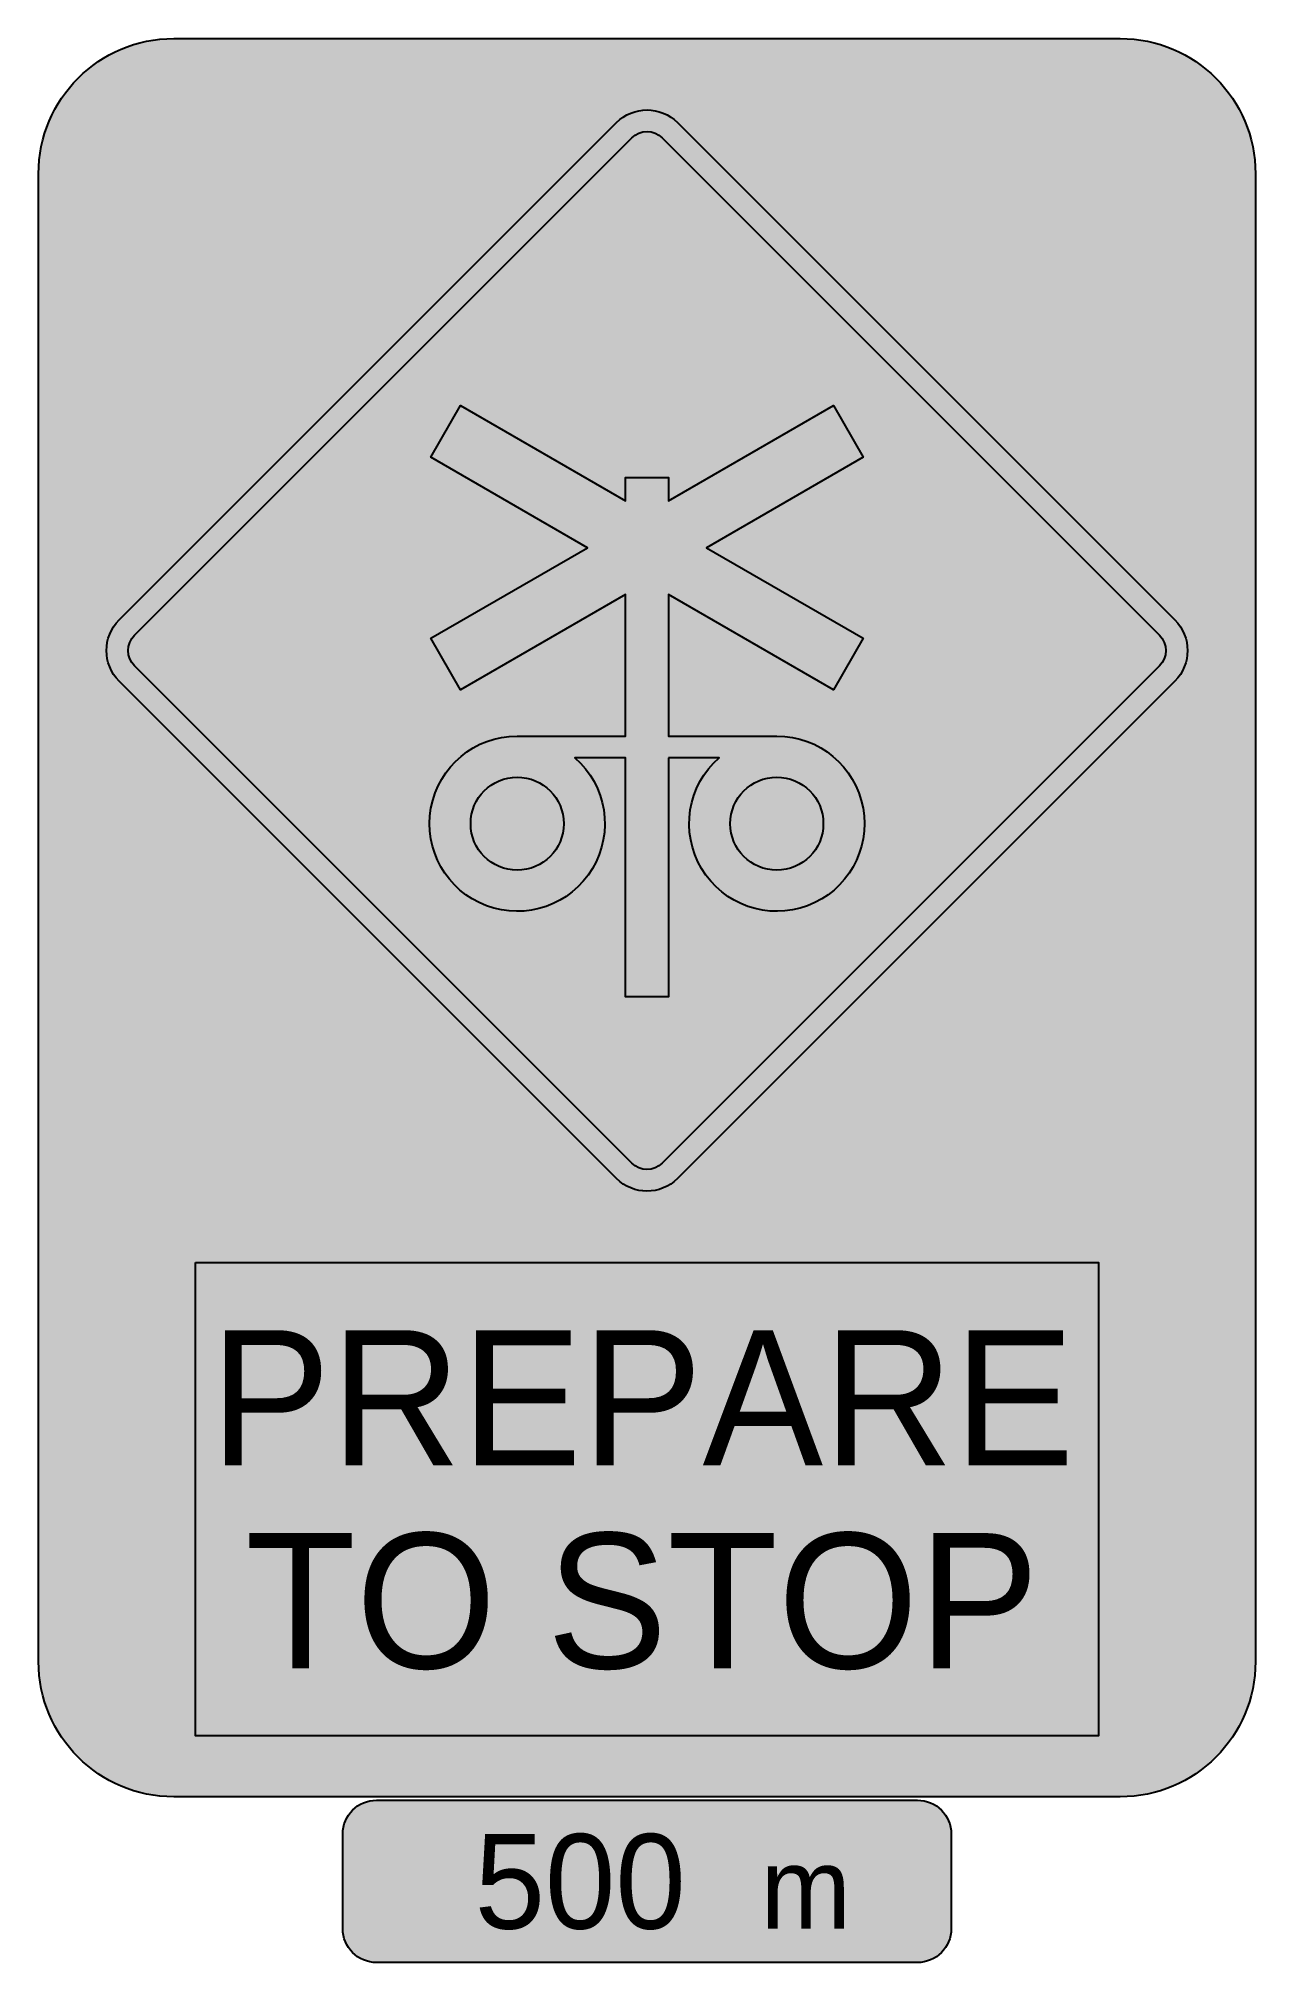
# Model space of a CAD drawing. Header units: inches. Extents: x 0 to 1800, y 0 to 2845.
import ezdxf
from ezdxf.enums import TextEntityAlignment as Align

# ---------------------------------------------------------------- set-up
doc = ezdxf.new("R2010")
doc.units = ezdxf.units.IN
doc.header["$MEASUREMENT"] = 0
for name, color, linetype, true_color in [('1_SIGNHATCH_BLACK', 7, 'Continuous', 0x000000), ('1_SIGNHATCH_YELLOW', 7, 'Continuous', 0xffff24), ('1_SIGNTEXT_WHITE', 7, 'Continuous', 0xffffff)]:
    doc.layers.add(name, color=color, linetype=linetype, true_color=true_color)
doc.layers.add('1_SIGNHATCH_RED', color=12, linetype='Continuous')
doc.styles.add('Series D', font='fhwa_d2000ex_ttf.ttf')
doc.styles.add('Series E', font='fhwa_e2000ex_ttf.ttf')
doc.styles.add('Series MOD E', font='fhwa_em2000ex_ttf.ttf')

# ---------------------------------------------------------------- blocks, each defined once
blk = doc.blocks.new('*U111')
at = {"layer": '1_SIGNTEXT_WHITE', "style": 'Series D'}
blk.add_attdef('D', text='', height=200, dxfattribs=at).set_placement((0, 0), align=Align.TOP_CENTER)
blk = doc.blocks.new('*U112')
at = {"layer": '1_SIGNTEXT_WHITE', "style": 'Series D'}
blk.add_attdef('D', text='', height=200, dxfattribs=at).set_placement((0, 0), align=Align.TOP_CENTER)
blk = doc.blocks.new('*U113')
at = {"layer": '1_SIGNTEXT_WHITE', "style": 'Series E'}
blk.add_attdef('TEXT', text='', height=140, dxfattribs=at).set_placement((0, -70), align=Align.MIDDLE_CENTER)
blk = doc.blocks.new('*U114')
at = {"layer": '1_SIGNTEXT_WHITE', "style": 'Series MOD E'}
blk.add_attdef('TEXT', text='', height=120, dxfattribs=at).set_placement((0, -60), align=Align.MIDDLE_CENTER)
blk = doc.blocks.new('MR-WAW-4D')
at = {"layer": '1_SIGNHATCH_BLACK'}
h = blk.add_hatch(color=256, dxfattribs=at)
h.dxf.hatch_style = 1
edge = h.paths.add_edge_path(flags=16)
edge.add_line((141.9815305680204, 1962.62741699797), (877.3725830020303, 2698.01846943198))
edge.add_arc((900, 2675.391052434009), 32.00000000000058, 45.000000000000625, 134.9999999999994, ccw=False)
edge.add_line((922.6274169979697, 2698.01846943198), (1658.01846943198, 1962.62741699797))
edge.add_arc((1635.391052434009, 1940), 32.00000000000058, -44.999999999999375, 44.999999999999375, ccw=False)
edge.add_line((1658.01846943198, 1917.37258300203), (922.6274169979679, 1181.98153056802))
edge.add_arc((899.9999999999991, 1204.60894756599), 31.99999999999929, 225.0000000000006, 314.99999999999943, ccw=False)
edge.add_line((877.3725830020303, 1181.98153056802), (141.9815305680204, 1917.37258300203))
edge.add_arc((164.6089475659904, 1940), 32.0000000000005, 135.0000000000004, 224.9999999999996, ccw=False)
edge = h.paths.add_edge_path()
edge.add_line((119.3541135700507, 1985.254833995939), (854.7451660040606, 2720.645886429949))
edge.add_arc((900, 2675.39105243401), 64.00000000000051, 45, 135, ccw=False)
edge.add_line((945.2548339959394, 2720.645886429949), (1680.645886429949, 1985.254833995939))
edge.add_arc((1635.39105243401, 1940), 64.00000000000068, -44.99999999999977, 44.99999999999977, ccw=False)
edge.add_line((1680.645886429949, 1894.745166004061), (945.2548339959376, 1159.354113570051))
edge.add_arc((899.9999999999991, 1204.608947565989), 63.99999999999939, 225.0000000000001, 314.99999999999983, ccw=False)
edge.add_line((854.7451660040606, 1159.354113570051), (119.3541135700507, 1894.745166004061))
edge.add_arc((164.6089475659903, 1940), 64.00000000000065, 135.0000000000001, 224.9999999999999, ccw=False)
h = blk.add_hatch(color=256, dxfattribs=at)
h.dxf.hatch_style = 1
edge = h.paths.add_edge_path(flags=16)
edge.add_arc((708, 1684), 68.8, 0, 360)
edge = h.paths.add_edge_path(flags=16)
edge.add_arc((1092, 1684), 68.8, 0, 360)
edge = h.paths.add_edge_path()
edge.add_line((932, 1781.6), (932, 1428))
edge.add_line((932, 1428), (868, 1428))
edge.add_line((868, 1428), (868, 1781.6))
edge.add_line((868, 1781.6), (793.2666406046337, 1781.6))
edge.add_arc((707.9999999999989, 1684.000000000001), 129.5999999999996, -270.00000000000057, 48.858445102844314, ccw=False)
edge.add_line((708, 1813.6), (868, 1813.6))
edge.add_line((868, 1813.6), (868, 2022.717967697245))
edge.add_line((868, 2022.717967697245), (624.0872610981532, 1881.894882233482))
edge.add_line((624.0872610981532, 1881.894882233482), (580.0872610981532, 1958.105117766514))
edge.add_line((580.0872610981532, 1958.105117766514), (812, 2092))
edge.add_line((812, 2092), (580.0872610981532, 2225.894882233486))
edge.add_line((580.0872610981532, 2225.894882233486), (624.0872610981532, 2302.105117766516))
edge.add_line((624.0872610981532, 2302.105117766516), (868, 2161.282032302755))
edge.add_line((868, 2161.282032302755), (868, 2196))
edge.add_line((868, 2196), (932, 2196))
edge.add_line((932, 2196), (932, 2161.282032302755))
edge.add_line((932, 2161.282032302755), (1175.912738901843, 2302.105117766516))
edge.add_line((1175.912738901843, 2302.105117766516), (1219.912738901843, 2225.894882233486))
edge.add_line((1219.912738901843, 2225.894882233486), (988, 2092))
edge.add_line((988, 2092), (1219.912738901843, 1958.105117766514))
edge.add_line((1219.912738901843, 1958.105117766514), (1175.912738901843, 1881.894882233482))
edge.add_line((1175.912738901843, 1881.894882233482), (932, 2022.717967697245))
edge.add_line((932, 2022.717967697245), (932, 1813.6))
edge.add_line((932, 1813.6), (1092, 1813.6))
edge.add_arc((1092.000000000001, 1684.000000000001), 129.5999999999997, -228.85844510284426, 90.00000000000051, ccw=False)
edge.add_line((1006.733359395366, 1781.6), (932, 1781.6))
at = {"layer": '1_SIGNHATCH_RED'}
h = blk.add_hatch(color=256, dxfattribs=at)
h.dxf.hatch_style = 1
h.paths.add_polyline_path([(232, 1035), (1568, 1035), (1568, 334.9999999999995), (232, 334.9999999999995)])
at = {"layer": '1_SIGNHATCH_YELLOW'}
h = blk.add_hatch(color=256, dxfattribs=at)
h.dxf.hatch_style = 1
edge = h.paths.add_edge_path()
edge.add_line((200, 2845), (1600, 2845))
edge.add_arc((1600, 2645), 200, 0, 90, ccw=False)
edge.add_line((1800, 2645), (1800, 444.9999999999995))
edge.add_arc((1600, 444.9999999999995), 200, -90, 0, ccw=False)
edge.add_line((1600, 244.9999999999995), (200, 244.9999999999995))
edge.add_arc((200, 444.9999999999995), 200, 180, 270, ccw=False)
edge.add_line((0, 444.9999999999995), (0, 2645))
edge.add_arc((200, 2645), 200, 90, 180, ccw=False)
edge = h.paths.add_edge_path(flags=16)
edge.add_line((119.3541135700507, 1985.254833995939), (854.7451660040606, 2720.645886429949))
edge.add_arc((900, 2675.39105243401), 64.00000000000051, 45, 135, ccw=False)
edge.add_line((945.2548339959394, 2720.645886429949), (1680.645886429949, 1985.254833995939))
edge.add_arc((1635.39105243401, 1940), 64.00000000000068, -44.99999999999977, 44.99999999999977, ccw=False)
edge.add_line((1680.645886429949, 1894.745166004061), (945.2548339959376, 1159.354113570051))
edge.add_arc((899.9999999999991, 1204.608947565989), 63.99999999999939, 225.0000000000001, 314.99999999999983, ccw=False)
edge.add_line((854.7451660040606, 1159.354113570051), (119.3541135700507, 1894.745166004061))
edge.add_arc((164.6089475659903, 1940), 64.00000000000065, 135.0000000000001, 224.9999999999999, ccw=False)
h.paths.add_polyline_path([(232, 1035), (1568, 1035), (1568, 334.9999999999995), (232, 334.9999999999995)], flags=16)
h = blk.add_hatch(color=256, dxfattribs=at)
h.dxf.hatch_style = 1
edge = h.paths.add_edge_path()
edge.add_line((141.9815305680204, 1962.62741699797), (877.3725830020303, 2698.01846943198))
edge.add_arc((900, 2675.391052434009), 32.00000000000058, 45.000000000000625, 134.9999999999994, ccw=False)
edge.add_line((922.6274169979697, 2698.01846943198), (1658.01846943198, 1962.62741699797))
edge.add_arc((1635.391052434009, 1940), 32.00000000000058, -44.999999999999375, 44.999999999999375, ccw=False)
edge.add_line((1658.01846943198, 1917.37258300203), (922.6274169979679, 1181.98153056802))
edge.add_arc((899.9999999999991, 1204.60894756599), 31.99999999999929, 225.0000000000006, 314.99999999999943, ccw=False)
edge.add_line((877.3725830020303, 1181.98153056802), (141.9815305680204, 1917.37258300203))
edge.add_arc((164.6089475659904, 1940), 32.0000000000005, 135.0000000000004, 224.9999999999996, ccw=False)
h = blk.add_hatch(color=256, dxfattribs=at)
h.dxf.hatch_style = 1
edge = h.paths.add_edge_path()
edge.add_line((500, 240), (1300, 240))
edge.add_arc((1300, 190), 50, 0, 90, ccw=False)
edge.add_line((1350, 190), (1350, 50))
edge.add_arc((1300, 50), 50, -90, 0, ccw=False)
edge.add_line((1300, 0), (500, 0))
edge.add_arc((500, 50), 50, 180, 270, ccw=False)
edge.add_line((450, 50), (450, 190))
edge.add_arc((500, 190), 50, 90, 180, ccw=False)
for points in [[(200, 2845), (1600, 2845, -0.414213562373095), (1800, 2645), (1800, 444.9999999999995, -0.414213562373095), (1600, 244.9999999999995), (200, 244.9999999999995, -0.414213562373095), (0, 444.9999999999995), (0, 2645, -0.414213562373095)], [(119.3541135700507, 1985.254833995939), (854.7451660040606, 2720.645886429949, -0.4142135623730938), (945.2548339959394, 2720.645886429949), (1680.645886429949, 1985.254833995939, -0.4142135623730938), (1680.645886429949, 1894.745166004061), (945.2548339959376, 1159.354113570051, -0.4142135623730939), (854.7451660040606, 1159.354113570051), (119.3541135700507, 1894.745166004061, -0.4142135623730938)], [(141.9815305680204, 1962.62741699797), (877.3725830020303, 2698.01846943198, -0.4142135623730903), (922.6274169979697, 2698.01846943198), (1658.01846943198, 1962.62741699797, -0.4142135623730904), (1658.01846943198, 1917.37258300203), (922.6274169979679, 1181.98153056802, -0.4142135623730904), (877.3725830020303, 1181.98153056802), (141.9815305680204, 1917.37258300203, -0.4142135623730904)], [(932, 1781.6), (932, 1428), (868, 1428), (868, 1781.6), (793.2666406046337, 1781.6, -5.510632413046451), (708, 1813.6), (868, 1813.6), (868, 2022.717967697245), (624.0872610981532, 1881.894882233482), (580.0872610981532, 1958.105117766514), (812, 2092), (580.0872610981532, 2225.894882233486), (624.0872610981532, 2302.105117766516), (868, 2161.282032302755), (868, 2196), (932, 2196), (932, 2161.282032302755), (1175.912738901843, 2302.105117766516), (1219.912738901843, 2225.894882233486), (988, 2092), (1219.912738901843, 1958.105117766514), (1175.912738901843, 1881.894882233482), (932, 2022.717967697245), (932, 1813.6), (1092, 1813.6, -5.510632413046451), (1006.733359395366, 1781.6)], [(500, 240), (1300, 240, -0.414213562373095), (1350, 190), (1350, 50, -0.414213562373095), (1300, 0), (500, 0, -0.414213562373095), (450, 50), (450, 190, -0.414213562373095)]]:
    blk.add_lwpolyline(points, format="xyb", close=True)
blk.add_lwpolyline([(232, 1035), (1568, 1035), (1568, 334.9999999999995), (232, 334.9999999999995)], close=True)
for centre in [(708, 1684), (1092, 1684)]:
    blk.add_circle(centre, 68.8)
for name, p, values in [('*U111', (892.9007885096744, 935), {'D': 'PREPARE'}), ('*U112', (892.9007885096744, 634.9999999999995), {'D': 'TO STOP'}), ('*U113', (801.2008527155958, 190), {'TEXT': '500'}), ('*U114', (1134.88015674163, 170), {'TEXT': 'm'})]:
    blk.add_blockref(name, p).add_auto_attribs(values)

msp = doc.modelspace()

# ---------------------------------------------------------------- block references
at = {"color": 5}
msp.add_blockref('MR-WAW-4D', (0, 0), dxfattribs=at)

doc.saveas('drawing.dxf')
